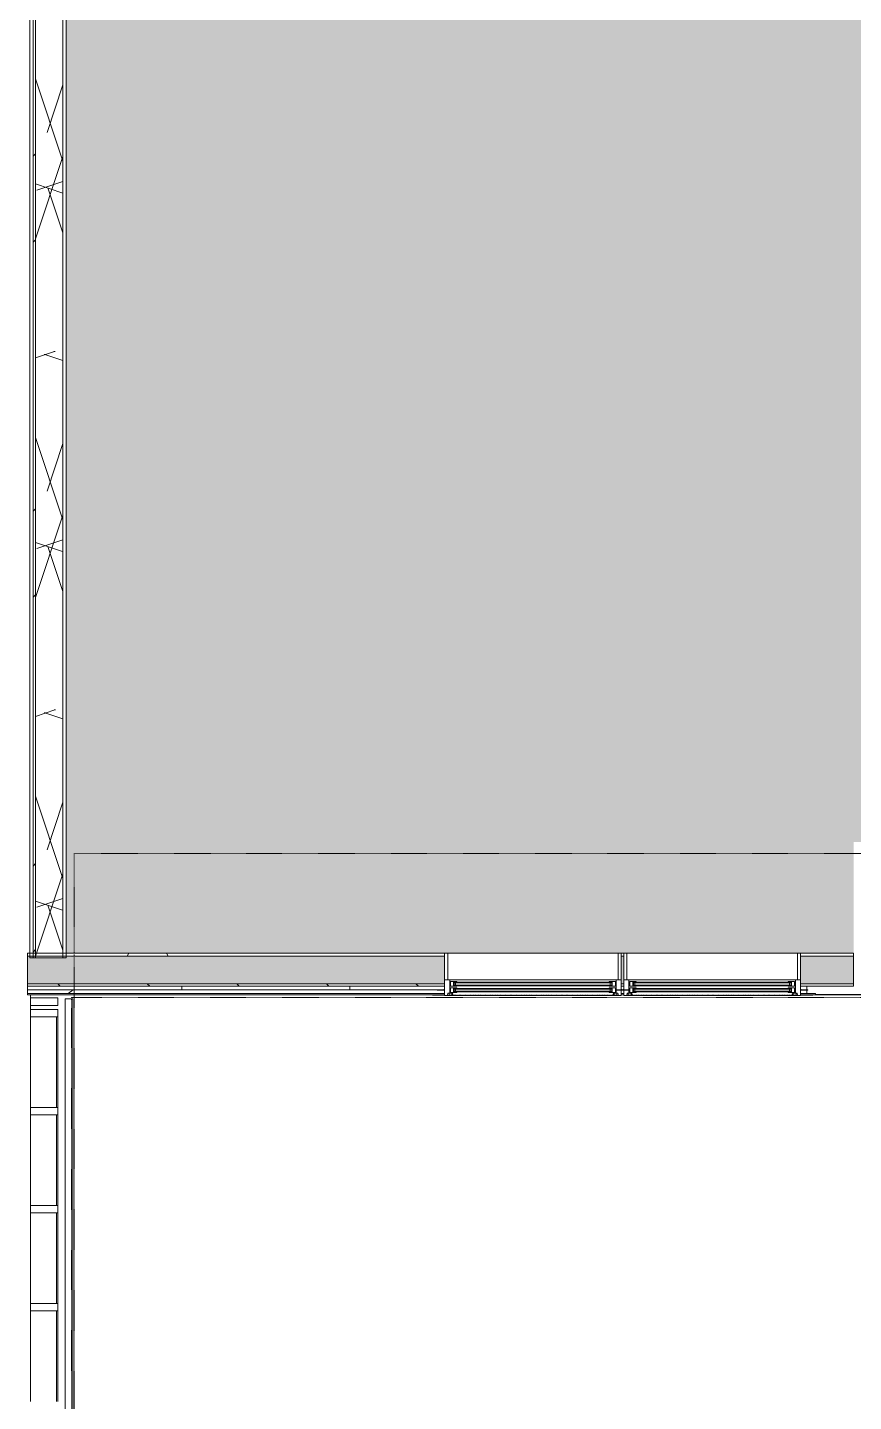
# Model space of a CAD drawing. Header units: inches. Extents: x -1558 to 1975, y 9767 to 12269.
# Drawn here: x 475.3 to 641.2, y 11166.2 to 11442.2 of the extents above; entities that cross this region are included whole.
import ezdxf

# ---------------------------------------------------------------- set-up
doc = ezdxf.new("R2010")
doc.units = ezdxf.units.IN
doc.header["$MEASUREMENT"] = 0
for name, pattern in [('Dash', [0.25, 0.125, -0.125]), ('Dash 1_16_', [0.125, 0.0625, -0.0625]), ('Double Dash 3_8_', [1, 0.375, -0.125, 0.125, -0.125, 0.125, -0.125])]:
    doc.linetypes.add(name, pattern=pattern)
for name, color, linetype, lineweight in [('0-1', 7, 'Continuous', 5), ('0-2', 7, 'Continuous', 9), ('0-3', 10, 'Double Dash 3_8_', 15), ('A-AREA-PATT-1', 254, 'Continuous', 9), ('A-DETL-GENF-HDLN-1', 7, 'Dash', 9), ('A-DETL-GENF-HDLN-2', 1, 'Continuous', 9), ('A-FLOR-1', 7, 'Continuous', 9), ('A-GLAZ', 151, 'Continuous', 9), ('A-GLAZ-1', 7, 'Continuous', 9), ('A-GLAZ-CWMG', 51, 'Continuous', 9), ('A-GLAZ-CWMG-1', 7, 'Continuous', 9), ('A-GLAZ-CWMG-2', 252, 'Continuous', 9), ('A-WALL', 113, 'Continuous', 9), ('A-WALL-1', 7, 'Continuous', 9), ('A-WALL-PATT-1', 8, 'Continuous', 9), ('A-WALL-PATT-2', 253, 'Continuous', 9), ('A-WALL-PATT-5', 111, 'Continuous', 9), ('C-PROP-LINE-2', 10, 'Dash 1_16_', 15), ('I-WALL', 2, 'Continuous', 9)]:
    doc.layers.add(name, color=color, linetype=linetype, lineweight=lineweight)

# ---------------------------------------------------------------- blocks, each defined once
blk = doc.blocks.new('Perforated Panel at Magic-Pak - hvac panel - 3rd floor-2505074-KEY PLAN - 2ND FLOOR')
at = {"layer": 'A-GLAZ-1'}
for p, q in [((-19.01, -4.12), (19.01, -4.12)), ((-19.01, -4.19), (-19.01, -4.12)), ((19.01, -4.19), (-19.01, -4.19)), ((19.01, -4.12), (19.01, -4.19))]:
    blk.add_line(p, q, dxfattribs=at)
blk = doc.blocks.new('Rectangular Mullion - Stud - Vertical-3289778-KEY PLAN - 2ND FLOOR')
at = {"layer": 'A-GLAZ-CWMG-1'}
for p, q in [((-1.5, 2.75), (-1.5, -2.75)), ((0, 2.75), (-1.5, 2.75)), ((0, -2.75), (0, 2.75)), ((-1.5, -2.75), (0, -2.75))]:
    blk.add_line(p, q, dxfattribs=at)
blk = doc.blocks.new('Rectangular Mullion - Stud - Base_Head-1991713-KEY PLAN - 2ND FLOOR')
at = {"layer": 'A-GLAZ-CWMG-2'}
h = blk.add_hatch(dxfattribs=at)
h.set_pattern_fill('FP_6', color=256, style=0, pattern_type=2)
h.set_pattern_definition([(90, (-3406.924, 11235.12), (-8, 5e-16), [])])
h.paths.add_polyline_path([(-3409.67, 11225.28), (-3404.17, 11225.28), (-3404.17, 11243.46), (-3409.67, 11243.46)], flags=0)
at = {"layer": 'A-GLAZ-CWMG-1'}
for p, q in [((-3409.67, 11243.46), (-3409.67, 11225.28)), ((-3404.17, 11225.28), (-3404.17, 11243.46))]:
    blk.add_line(p, q, dxfattribs=at)
blk = doc.blocks.new('Rectangular Mullion - Stud - Base_Head-1769174-KEY PLAN - 2ND FLOOR')
at = {"layer": 'A-GLAZ-CWMG-2'}
h = blk.add_hatch(dxfattribs=at)
h.set_pattern_fill('FP_7', color=256, style=0, pattern_type=2)
h.set_pattern_definition([(90, (-3406.924, 11215.437), (-8, 5e-16), [])])
h.paths.add_polyline_path([(-3404.17, 11205.59), (-3404.17, 11223.78), (-3409.67, 11223.78), (-3409.67, 11205.59)], flags=0)
at = {"layer": 'A-GLAZ-CWMG-1'}
for p, q in [((-3409.67, 11223.78), (-3409.67, 11205.59)), ((-3404.17, 11205.59), (-3404.17, 11223.78))]:
    blk.add_line(p, q, dxfattribs=at)
blk = doc.blocks.new('Rectangular Mullion - Stud - Vertical-3289780-KEY PLAN - 2ND FLOOR')
at = {"layer": 'A-GLAZ-CWMG-1'}
for p, q in [((0, 2.75), (1.5, 2.75)), ((0, -2.75), (0, 2.75)), ((1.5, 2.75), (1.5, -2.75)), ((1.5, -2.75), (0, -2.75))]:
    blk.add_line(p, q, dxfattribs=at)
blk = doc.blocks.new('Rectangular Mullion - Stud - Vertical-V5-KEY PLAN - 2ND FLOOR')
at = {"layer": 'A-GLAZ-CWMG-1'}
for p, q in [((0, 2.75), (1.5, 2.75)), ((0, -2.75), (0, 2.75)), ((1.5, 2.75), (1.5, -2.75)), ((1.5, -2.75), (0, -2.75))]:
    blk.add_line(p, q, dxfattribs=at)
blk = doc.blocks.new('Rectangular Mullion - Stud - Vertical-V6-KEY PLAN - 2ND FLOOR')
at = {"layer": 'A-GLAZ-CWMG-1'}
for p, q in [((0, 2.75), (1.5, 2.75)), ((0, -2.75), (0, 2.75)), ((1.5, 2.75), (1.5, -2.75)), ((1.5, -2.75), (0, -2.75))]:
    blk.add_line(p, q, dxfattribs=at)
blk = doc.blocks.new('Rectangular Mullion - Stud - Vertical-V7-KEY PLAN - 2ND FLOOR')
at = {"layer": 'A-GLAZ-CWMG'}
h = blk.add_hatch(dxfattribs=at)
h.set_pattern_fill('FP_9', color=256, style=0, pattern_type=2)
h.set_pattern_definition([(53.13, (11095.911, -3442.924), (-208.800444, -248.399627), [45, -405]), (63.435, (11122.91, -3496.924), (18.00023, 126.00021), [100.623, -100.623]), (71.565, (11167.91, -3496.924), (35.999546, 197.99966), [56.921, -227.684])])
h.paths.add_polyline_path([(1.5, 2.75), (1.5, -2.75), (0, -2.75), (0, 2.75)], flags=0)
at = {"layer": 'A-GLAZ-CWMG-1'}
for p, q in [((0, 2.75), (1.5, 2.75)), ((0, -2.75), (0, 2.75)), ((1.5, 2.75), (1.5, -2.75)), ((1.5, -2.75), (0, -2.75))]:
    blk.add_line(p, q, dxfattribs=at)
blk = doc.blocks.new('Window-Double_Hung-Marvin-Essential - ESDH3066 - 2nd Floor-3357213-KEY PLAN - 2ND FLOOR')
at = {"layer": 'A-DETL-GENF-HDLN-1'}
blk.add_line((16.1, -4.22), (-16.5, -4.22), dxfattribs=at)
at = {"layer": 'A-DETL-GENF-HDLN-2'}
for p, q in [((-17.13, 4.19), (-17.75, 4.19)), ((-17.13, -1.16), (-17.13, 4.19)), ((17.12, 4.19), (17.75, 4.19)), ((17.12, 4.19), (17.12, -1.16)), ((-16.72, -1.19), (-17.75, -1.19)), ((-17.75, -4.28), (-17.75, -1.19)), ((-16.72, -3.77), (-16.72, -1.19)), ((-16.56, -1.53), (-15.34, -1.53)), ((-16.56, -1.53), (-16.56, -2.47)), ((-15.34, -2.47), (-16.56, -2.47)), ((-16.56, -2.75), (-15.34, -2.75)), ((-16.56, -2.75), (-16.56, -3.69)), ((-15.28, -1.65), (-15.94, -1.65)), ((-15.94, -1.65), (-15.94, -2.37)), ((-15.94, -2.37), (-15.28, -2.37)), ((-15.84, -1.66), (-15.84, -2.35)), ((-15.54, -1.79), (-15.54, -2.23)), ((-15.34, -1.53), (-15.28, -1.59)), ((-15.34, -2.47), (-15.28, -2.41)), ((-15.34, -2.75), (-15.28, -2.81)), ((-15.28, -1.59), (-15.28, -1.65)), ((-15.28, -2.37), (-15.28, -2.41)), ((15.34, -1.53), (15.28, -1.59)), ((15.28, -1.59), (15.28, -1.65)), ((15.28, -1.65), (15.94, -1.65)), ((15.28, -2.37), (15.28, -2.41)), ((15.94, -2.37), (15.28, -2.37)), ((15.34, -2.47), (15.28, -2.41)), ((15.34, -2.75), (15.28, -2.81)), ((16.56, -1.53), (15.34, -1.53)), ((15.34, -2.47), (16.56, -2.47)), ((16.56, -2.75), (15.34, -2.75)), ((15.54, -1.79), (15.54, -2.23)), ((15.84, -1.66), (15.84, -2.35)), ((15.94, -1.65), (15.94, -2.37)), ((16.56, -1.53), (16.56, -2.47)), ((16.56, -2.75), (16.56, -3.69)), ((16.72, -3.77), (16.72, -1.19)), ((16.72, -1.19), (17.75, -1.19)), ((17.75, -4.28), (17.75, -1.19)), ((-19.25, -3.23), (-19.25, -3.19)), ((-19.25, -3.19), (-17.9, -3.19)), ((-17.75, -3.23), (-19.25, -3.23)), ((-17.9, -3.19), (-17.9, -3.08)), ((-17.9, -3.08), (-17.75, -3.08)), ((-17.75, -4.28), (-17.16, -4.28)), ((-17.08, -3.87), (-17.16, -4.28)), ((-17.08, -3.87), (-16.19, -3.87)), ((-16.85, -4.25), (-16.85, -3.87)), ((-16.3, -4.25), (-16.85, -4.25)), ((-16.38, -3.77), (-16.72, -3.77)), ((-15.34, -3.69), (-16.56, -3.69)), ((-16.38, -3.87), (-16.38, -3.77)), ((-16.18, -4.01), (-16.3, -4.01)), ((-16.3, -4.01), (-16.3, -4.25)), ((-16.19, -3.87), (-16.19, -3.97)), ((-16.19, -3.97), (-16.1, -3.97)), ((-16.18, -4.22), (-16.18, -4.01)), ((-16.18, -4.22), (-16.1, -4.22)), ((-16.1, -3.97), (-16.1, -4.22)), ((-15.28, -2.87), (-15.94, -2.87)), ((-15.94, -2.87), (-15.94, -3.59)), ((-15.94, -3.59), (-15.28, -3.59)), ((-15.84, -2.88), (-15.84, -3.57)), ((-15.54, -3.01), (-15.54, -3.45)), ((-15.34, -3.69), (-15.28, -3.63)), ((-15.28, -2.81), (-15.28, -2.87)), ((-15.28, -3.59), (-15.28, -3.63)), ((15.28, -2.81), (15.28, -2.87)), ((15.28, -2.87), (15.94, -2.87)), ((15.28, -3.59), (15.28, -3.63)), ((15.94, -3.59), (15.28, -3.59)), ((15.34, -3.69), (15.28, -3.63)), ((15.34, -3.69), (16.56, -3.69)), ((15.54, -3.01), (15.54, -3.45)), ((15.84, -2.88), (15.84, -3.57)), ((15.94, -2.87), (15.94, -3.59)), ((16.19, -3.97), (16.1, -3.97)), ((16.1, -3.97), (16.1, -4.22)), ((16.18, -4.22), (16.1, -4.22)), ((16.18, -4.22), (16.18, -4.01)), ((16.18, -4.01), (16.3, -4.01)), ((17.08, -3.87), (16.19, -3.87)), ((16.19, -3.87), (16.19, -3.97)), ((16.3, -4.01), (16.3, -4.25)), ((16.3, -4.25), (16.85, -4.25)), ((16.38, -3.87), (16.38, -3.77)), ((16.38, -3.77), (16.72, -3.77)), ((16.85, -4.25), (16.85, -3.87)), ((17.08, -3.87), (17.16, -4.28)), ((17.75, -4.28), (17.16, -4.28)), ((17.9, -3.08), (17.75, -3.08)), ((17.75, -3.23), (19.25, -3.23)), ((17.9, -3.19), (17.9, -3.08)), ((19.25, -3.19), (17.9, -3.19)), ((19.25, -3.23), (19.25, -3.19))]:
    blk.add_line(p, q, dxfattribs=at)
at = {"layer": 'A-GLAZ'}
for p, q in [((15.84, -1.66), (-15.84, -1.66)), ((15.84, -1.79), (-15.84, -1.79)), ((15.84, -2.23), (-15.84, -2.23)), ((15.84, -2.35), (-15.84, -2.35)), ((15.84, -2.88), (-15.84, -2.88)), ((15.84, -3.01), (-15.84, -3.01)), ((15.84, -3.45), (-15.84, -3.45)), ((15.84, -3.57), (-15.84, -3.57))]:
    blk.add_line(p, q, dxfattribs=at)
at = {"layer": 'A-GLAZ-1'}
for p, q in [((-17.75, 4.19), (17.75, 4.19)), ((-17.75, -1.16), (-17.75, 4.19)), ((17.75, 4.19), (17.75, -1.16)), ((-17.75, -1.19), (17.75, -1.19)), ((-17.75, -4.28), (-17.75, -1.19)), ((17.75, -1.19), (17.75, -4.28)), ((17.75, -4.28), (-17.75, -4.28)), ((17.75, -4.19), (20.21, -4.19)), ((20.21, -4.25), (17.75, -4.25)), ((20.21, -4.19), (20.21, -4.25))]:
    blk.add_line(p, q, dxfattribs=at)
blk = doc.blocks.new('Window-Double_Hung-Marvin-Essential - ESDH3066 - 2nd Floor-3357214-KEY PLAN - 2ND FLOOR')
at = {"layer": 'A-DETL-GENF-HDLN-1'}
blk.add_line((16.1, 4.22), (-16.5, 4.22), dxfattribs=at)
at = {"layer": 'A-DETL-GENF-HDLN-2'}
for p, q in [((-19.25, 3.23), (-19.25, 3.19)), ((-17.75, 3.23), (-19.25, 3.23)), ((-19.25, 3.19), (-17.9, 3.19)), ((-17.9, 3.19), (-17.9, 3.08)), ((-17.9, 3.08), (-17.75, 3.08)), ((-17.75, 4.28), (-17.16, 4.28)), ((-17.75, 4.28), (-17.75, 1.19)), ((-17.08, 3.87), (-17.16, 4.28)), ((-17.08, 3.87), (-16.19, 3.87)), ((-16.85, 4.25), (-16.85, 3.87)), ((-16.3, 4.25), (-16.85, 4.25)), ((-16.38, 3.77), (-16.72, 3.77)), ((-16.72, 3.77), (-16.72, 1.19)), ((-15.34, 3.69), (-16.56, 3.69)), ((-16.56, 2.75), (-16.56, 3.69)), ((-16.38, 3.87), (-16.38, 3.77)), ((-16.3, 4.01), (-16.3, 4.25)), ((-16.18, 4.01), (-16.3, 4.01)), ((-16.19, 3.97), (-16.1, 3.97)), ((-16.19, 3.87), (-16.19, 3.97)), ((-16.18, 4.22), (-16.1, 4.22)), ((-16.18, 4.22), (-16.18, 4.01)), ((-16.1, 3.97), (-16.1, 4.22)), ((-15.94, 2.87), (-15.94, 3.59)), ((-15.94, 3.59), (-15.28, 3.59)), ((-15.28, 2.87), (-15.94, 2.87)), ((-15.84, 2.88), (-15.84, 3.57)), ((-15.54, 3.01), (-15.54, 3.45)), ((-15.34, 3.69), (-15.28, 3.63)), ((-15.34, 2.75), (-15.28, 2.81)), ((-15.28, 3.59), (-15.28, 3.63)), ((-15.28, 2.81), (-15.28, 2.87)), ((15.34, 3.69), (15.28, 3.63)), ((15.28, 3.59), (15.28, 3.63)), ((15.94, 3.59), (15.28, 3.59)), ((15.28, 2.81), (15.28, 2.87)), ((15.28, 2.87), (15.94, 2.87)), ((15.34, 2.75), (15.28, 2.81)), ((15.34, 3.69), (16.56, 3.69)), ((15.54, 3.01), (15.54, 3.45)), ((15.84, 2.88), (15.84, 3.57)), ((15.94, 2.87), (15.94, 3.59)), ((16.18, 4.22), (16.1, 4.22)), ((16.1, 3.97), (16.1, 4.22)), ((16.19, 3.97), (16.1, 3.97)), ((16.18, 4.22), (16.18, 4.01)), ((16.18, 4.01), (16.3, 4.01)), ((16.19, 3.87), (16.19, 3.97)), ((17.08, 3.87), (16.19, 3.87)), ((16.3, 4.01), (16.3, 4.25)), ((16.3, 4.25), (16.85, 4.25)), ((16.38, 3.87), (16.38, 3.77)), ((16.38, 3.77), (16.72, 3.77)), ((16.56, 2.75), (16.56, 3.69)), ((16.72, 3.77), (16.72, 1.19)), ((16.85, 4.25), (16.85, 3.87)), ((17.08, 3.87), (17.16, 4.28)), ((17.75, 4.28), (17.16, 4.28)), ((17.75, 4.28), (17.75, 1.19)), ((17.75, 3.23), (19.25, 3.23)), ((17.9, 3.08), (17.75, 3.08)), ((17.9, 3.19), (17.9, 3.08)), ((19.25, 3.19), (17.9, 3.19)), ((19.25, 3.23), (19.25, 3.19)), ((-16.72, 1.19), (-17.75, 1.19)), ((-17.13, 1.16), (-17.13, -4.19)), ((-16.56, 2.75), (-15.34, 2.75)), ((-15.34, 2.47), (-16.56, 2.47)), ((-16.56, 1.53), (-16.56, 2.47)), ((-16.56, 1.53), (-15.34, 1.53)), ((-15.94, 1.65), (-15.94, 2.37)), ((-15.94, 2.37), (-15.28, 2.37)), ((-15.28, 1.65), (-15.94, 1.65)), ((-15.84, 1.66), (-15.84, 2.35)), ((-15.54, 1.79), (-15.54, 2.23)), ((-15.34, 2.47), (-15.28, 2.41)), ((-15.34, 1.53), (-15.28, 1.59)), ((-15.28, 2.37), (-15.28, 2.41)), ((-15.28, 1.59), (-15.28, 1.65)), ((15.34, 2.47), (15.28, 2.41)), ((15.28, 2.37), (15.28, 2.41)), ((15.94, 2.37), (15.28, 2.37)), ((15.28, 1.59), (15.28, 1.65)), ((15.28, 1.65), (15.94, 1.65)), ((15.34, 1.53), (15.28, 1.59)), ((16.56, 2.75), (15.34, 2.75)), ((15.34, 2.47), (16.56, 2.47)), ((16.56, 1.53), (15.34, 1.53)), ((15.54, 1.79), (15.54, 2.23)), ((15.84, 1.66), (15.84, 2.35)), ((15.94, 1.65), (15.94, 2.37)), ((16.56, 1.53), (16.56, 2.47)), ((16.72, 1.19), (17.75, 1.19)), ((17.12, -4.19), (17.12, 1.16)), ((-17.13, -4.19), (-17.75, -4.19)), ((17.12, -4.19), (17.75, -4.19))]:
    blk.add_line(p, q, dxfattribs=at)
at = {"layer": 'A-GLAZ'}
for p, q in [((15.84, 3.57), (-15.84, 3.57)), ((15.84, 3.45), (-15.84, 3.45)), ((15.84, 3.01), (-15.84, 3.01)), ((15.84, 2.88), (-15.84, 2.88)), ((15.84, 2.35), (-15.84, 2.35)), ((15.84, 2.23), (-15.84, 2.23)), ((15.84, 1.79), (-15.84, 1.79)), ((15.84, 1.66), (-15.84, 1.66))]:
    blk.add_line(p, q, dxfattribs=at)
at = {"layer": 'A-GLAZ-1'}
for p, q in [((17.75, 4.28), (-17.75, 4.28)), ((-17.75, 4.28), (-17.75, 1.19)), ((17.75, 1.19), (17.75, 4.28)), ((20.21, 4.25), (17.75, 4.25)), ((17.75, 4.19), (20.21, 4.19)), ((20.21, 4.19), (20.21, 4.25)), ((-17.75, 1.19), (17.75, 1.19)), ((-17.75, 1.16), (-17.75, -4.19)), ((17.75, -4.19), (17.75, 1.16)), ((-17.75, -4.19), (17.75, -4.19))]:
    blk.add_line(p, q, dxfattribs=at)
blk = doc.blocks.new('Family - ___-2835860-KEY PLAN - 2ND FLOOR')
at = {"layer": 'C-PROP-LINE-2'}
for p, q in [((-2067.92, 11247.39), (-3401.42, 11247.39)), ((-3401.42, 11247.39), (-3401.42, 10851.39))]:
    blk.add_line(p, q, dxfattribs=at)
blk = doc.blocks.new('Family - ___-2835903-KEY PLAN - 2ND FLOOR')
at = {"layer": 'C-PROP-LINE-2'}
for p, q in [((-2096.82, 11276.29), (-3400.92, 11276.29)), ((-3400.92, 11276.29), (-3400.92, 10822.49))]:
    blk.add_line(p, q, dxfattribs=at)
blk = doc.blocks.new('Family - ___-2835932-KEY PLAN - 2ND FLOOR')
at = {"layer": 'C-PROP-LINE-2'}
for p, q in [((-2067.92, 11247.39), (-3401.42, 11247.39)), ((-3401.42, 11247.39), (-3401.42, 10851.39))]:
    blk.add_line(p, q, dxfattribs=at)
blk = doc.blocks.new('CTR - 1st Phase - Shell_rvt-1-KEY PLAN - 2ND FLOOR')
at = {"layer": 'A-WALL-PATT-1'}
h = blk.add_hatch(dxfattribs=at)
h.set_pattern_fill('FP_1', color=256, style=0, pattern_type=2)
h.set_pattern_definition([(0, (0, 0), (115.2, 28.8), [4.752, -81.648, 4.752, -81.648, -460.8]), (0, (0, 0), (115.2, 28.8), [-172.8, 4.752, -168.048, 4.752, -81.648, -201.6]), (0, (0, 0), (115.2, 28.8), [-432, 4.752, -52.848, 4.752, -139.248]), (120, (43.2, 14.4), (-82.54153, 85.36613), [4.752, -81.648, 4.752, -81.648, -460.8]), (120, (43.2, 14.4), (-82.54153, 85.36613), [-172.8, 4.752, -168.048, 4.752, -81.648, -201.6]), (120, (43.2, 14.4), (-82.54153, 85.36613), [-432, 4.752, -52.848, 4.752, -139.248]), (240, (57.6, 72), (-32.65847, -114.16613), [4.752, -81.648, 4.752, -81.648, -460.8]), (240, (57.6, 72), (-32.65847, -114.16613), [-172.8, 4.752, -168.048, 4.752, -81.648, -201.6]), (240, (57.6, 72), (-32.65847, -114.16613), [-432, 4.752, -52.848, 4.752, -139.248])])
h.paths.add_polyline_path([(-2445.67, 11255.64), (-2445.67, 11256.26), (-2446.18, 11256.26), (-2446.18, 11255.64)], flags=0)
h.paths.add_polyline_path([(-2706.6, 11255.64), (-2706.6, 11256.26), (-2710.47, 11256.12), (-2710.47, 11255.64)], flags=0)
h.paths.add_polyline_path([(-2678.72, 11255.64), (-2637.74, 11255.64), (-2637.84, 11256.26), (-2678.72, 11256.26)], flags=0)
h.paths.add_polyline_path([(-2076.17, 11255.64), (-2076.17, 11256.26), (-2103.04, 11256.26), (-2103.04, 11255.64)], flags=0)
h.paths.add_polyline_path([(-2721.31, 11255.64), (-2718.97, 11255.79), (-2718.97, 11256.26), (-2722.85, 11256.26), (-2722.85, 11255.64)], flags=0)
h.paths.add_polyline_path([(-2180.94, 11255.64), (-2138.54, 11255.64), (-2138.54, 11256.26), (-2218.17, 11256.26), (-2218.17, 11255.64)], flags=0)
h.paths.add_polyline_path([(-2289.68, 11255.64), (-2289.68, 11256.26), (-2333.44, 11256.26), (-2333.44, 11255.64), (-2316.03, 11255.64)], flags=0)
h.paths.add_polyline_path([(-2253.67, 11255.64), (-2253.67, 11256.26), (-2254.18, 11256.26), (-2254.18, 11255.64)], flags=0)
h.paths.add_polyline_path([(-2368.94, 11255.64), (-2368.94, 11256.26), (-2410.17, 11256.26), (-2410.17, 11255.64)], flags=0)
h.paths.add_polyline_path([(-3019.82, 11255.64), (-3019.82, 11256.26), (-3065.44, 11256.26), (-3065.44, 11255.64), (-3061.37, 11255.64)], flags=0)
h.paths.add_polyline_path([(-2991.95, 11255.64), (-2983.34, 11255.64), (-2983.34, 11256.26), (-2991.95, 11256.26)], flags=0)
h.paths.add_polyline_path([(-2829.67, 11255.64), (-2829.67, 11256.26), (-2830.18, 11256.26), (-2830.18, 11255.64)], flags=0)
h.paths.add_polyline_path([(-2750.72, 11255.64), (-2750.72, 11256.26), (-2794.17, 11256.26), (-2794.17, 11255.64)], flags=0)
h.paths.add_polyline_path([(-2481.68, 11255.64), (-2481.68, 11256.26), (-2508.69, 11256.26), (-2508.69, 11255.64)], flags=0)
h.paths.add_polyline_path([(-2565.15, 11255.64), (-2517.56, 11255.64), (-2517.56, 11256.26), (-2566.24, 11256.26), (-2566.24, 11255.64)], flags=0)
h.paths.add_polyline_path([(-3396.78, 11255.64), (-3326.48, 11255.64), (-3326.48, 11256.26), (-3402.55, 11256.26), (-3402.55, 11255.64)], flags=0)
h.paths.add_polyline_path([(-3244.32, 11255.64), (-3244.32, 11256.26), (-3254.97, 11256.26), (-3254.97, 11255.64)], flags=0)
h.paths.add_polyline_path([(-3290.47, 11255.64), (-3290.47, 11256.26), (-3290.98, 11256.26), (-3290.98, 11255.64)], flags=0)
h.paths.add_polyline_path([(-3208.76, 11255.64), (-3208.76, 11256.26), (-3216.45, 11256.26), (-3216.45, 11255.64)], flags=0)
h.paths.add_polyline_path([(-3410.3, 11255.64), (-3409.8, 11255.64), (-3409.93, 11256.26), (-3410.3, 11256.26)], flags=0)
h.paths.add_polyline_path([(-2947.84, 11255.64), (-2920.76, 11255.64), (-2920.76, 11256.26), (-2947.84, 11256.26)], flags=0)
h.paths.add_polyline_path([(-3199.89, 11255.64), (-3136.94, 11255.64), (-3136.94, 11256.26), (-3199.89, 11256.26), (-3199.89, 11255.77)], flags=0)
h.paths.add_polyline_path([(-2865.68, 11255.64), (-2865.68, 11256.26), (-2911.89, 11256.26), (-2911.89, 11255.64)], flags=0)
h = blk.add_hatch(dxfattribs=at)
h.set_pattern_fill('FP_2', color=256, style=0, pattern_type=2)
h.set_pattern_definition([(216.87, (36, 90), (269.999678, 180.000482), [45, -405]), (206.565, (90, 63), (-90.00047, -89.99987), [100.623, -100.623]), (198.435, (90, 18), (-179.999294, -90.00048), [56.921, -227.684])])
h.paths.add_polyline_path([(-2445.67, 11248.14), (-2445.67, 11248.89), (-2446.18, 11248.89), (-2446.18, 11248.14)], flags=0)
h.paths.add_polyline_path([(-2566.24, 11248.14), (-2481.68, 11248.14), (-2481.68, 11248.89), (-2566.24, 11248.89)], flags=0)
h.paths.add_polyline_path([(-2138.54, 11248.14), (-2138.54, 11248.89), (-2218.17, 11248.89), (-2218.17, 11248.14), (-2180.94, 11248.14)], flags=0)
h.paths.add_polyline_path([(-2103.04, 11248.14), (-2068.67, 11248.14), (-2068.67, 11248.89), (-2103.04, 11248.89)], flags=0)
h.paths.add_polyline_path([(-2410.17, 11248.14), (-2368.94, 11248.14), (-2368.94, 11248.89), (-2410.17, 11248.89)], flags=0)
h.paths.add_polyline_path([(-2289.68, 11248.14), (-2289.68, 11248.89), (-2333.44, 11248.89), (-2333.44, 11248.14), (-2316.03, 11248.14)], flags=0)
h.paths.add_polyline_path([(-2253.67, 11248.14), (-2253.67, 11248.89), (-2254.18, 11248.89), (-2254.18, 11248.14)], flags=0)
h.paths.add_polyline_path([(-3060.8, 11248.14), (-3023.49, 11248.14), (-3023.49, 11248.89), (-3065.44, 11248.89), (-3065.44, 11248.14), (-3064.51, 11248.14)], flags=0)
h.paths.add_polyline_path([(-3254.97, 11248.14), (-3253.7, 11248.14), (-3253.7, 11248.89), (-3254.97, 11248.89)], flags=0)
h.paths.add_polyline_path([(-2947.84, 11248.14), (-2865.68, 11248.14), (-2865.68, 11248.89), (-2947.84, 11248.89)], flags=0)
h.paths.add_polyline_path([(-2653.77, 11248.14), (-2637.74, 11248.14), (-2637.74, 11248.89), (-2674.76, 11248.89), (-2674.7, 11248.14), (-2670.65, 11248.14)], flags=0)
h.paths.add_polyline_path([(-2754.69, 11248.14), (-2754.69, 11248.89), (-2794.17, 11248.89), (-2794.17, 11248.14), (-2755.09, 11248.14)], flags=0)
h.paths.add_polyline_path([(-2830.18, 11248.14), (-2829.67, 11248.14), (-2829.67, 11248.89), (-2830.18, 11248.89)], flags=0)
h.paths.add_polyline_path([(-3410.3, 11248.14), (-3326.48, 11248.14), (-3326.48, 11248.89), (-3410.3, 11248.89)], flags=0)
h.paths.add_polyline_path([(-3290.47, 11248.14), (-3290.47, 11248.89), (-3290.98, 11248.89), (-3290.98, 11248.14)], flags=0)
h.paths.add_polyline_path([(-3194.14, 11248.14), (-3136.94, 11248.14), (-3136.94, 11248.89), (-3212.17, 11248.89), (-3212.17, 11248.14)], flags=0)
at = {"layer": 'A-WALL-PATT-2'}
h = blk.add_hatch(dxfattribs=at)
h.set_pattern_fill('FP_5', color=256, style=0, pattern_type=2)
h.set_pattern_definition([(161.57, (1.8, 1.8), (-14.4010124, -0.0012439), [0, -102.456, 11.376, 0]), (18.43, (-1.8, 1.8), (-14.4010124, 0.0012439), [0, -102.456, 11.376, 0]), (108.43, (1.8, 1.8), (7.1973965, -36.003153), [34.146, -79.686]), (71.57, (-1.8, 1.8), (7.1973965, 36.003153), [34.146, -79.686])])
h.paths.add_polyline_path([(-3065.44, 11250.14), (-3019.82, 11250.14), (-3019.82, 11255.64), (-3065.44, 11255.64), (-3065.44, 11252.26)], flags=0)
h.paths.add_polyline_path([(-2947.84, 11250.14), (-2865.68, 11250.14), (-2865.68, 11255.64), (-2947.84, 11255.64), (-2947.84, 11250.89)], flags=0)
h.paths.add_polyline_path([(-2481.68, 11250.14), (-2481.68, 11255.64), (-2566.24, 11255.64), (-2566.24, 11250.14), (-2518.67, 11250.14)], flags=0)
h.paths.add_polyline_path([(-2794.17, 11250.14), (-2750.72, 11250.14), (-2750.72, 11255.64), (-2794.17, 11255.64), (-2794.17, 11250.89)], flags=0)
h.paths.add_polyline_path([(-2653.77, 11250.14), (-2637.74, 11250.14), (-2637.83, 11255.64), (-2678.72, 11255.64), (-2678.72, 11250.14), (-2670.65, 11250.14)], flags=0)
h.paths.add_polyline_path([(-2180.94, 11250.14), (-2138.54, 11250.14), (-2138.54, 11255.64), (-2218.17, 11255.64), (-2218.17, 11250.14)], flags=0)
h.paths.add_polyline_path([(-3254.97, 11250.14), (-3244.32, 11250.14), (-3244.32, 11255.64), (-3254.97, 11255.64), (-3254.97, 11250.89)], flags=0)
h.paths.add_polyline_path([(-2070.67, 11250.14), (-2070.67, 11255.64), (-2103.04, 11255.64), (-2103.04, 11250.14)], flags=0)
h.paths.add_polyline_path([(-2446.18, 11250.14), (-2445.67, 11250.14), (-2445.67, 11255.64), (-2446.18, 11255.64), (-2446.18, 11250.89)], flags=0)
h.paths.add_polyline_path([(-3290.98, 11250.14), (-3290.47, 11250.14), (-3290.47, 11255.64), (-3290.98, 11255.64), (-3290.98, 11250.89)], flags=0)
h.paths.add_polyline_path([(-2706.6, 11250.14), (-2706.6, 11255.64), (-2722.85, 11255.64), (-2722.85, 11250.14), (-2721.31, 11250.14)], flags=0)
h.paths.add_polyline_path([(-3396.78, 11250.14), (-3326.48, 11250.14), (-3326.48, 11255.64), (-3403.17, 11255.53), (-3403.17, 11255.36), (-3408.67, 11255.36), (-3408.67, 11255.64), (-3410.3, 11255.64), (-3410.3, 11250.14), (-3409.67, 11250.14)], flags=0)
h.paths.add_polyline_path([(-3136.94, 11250.14), (-3136.94, 11255.64), (-3216.45, 11255.64), (-3216.45, 11250.14), (-3160.37, 11250.14)], flags=0)
h.paths.add_polyline_path([(-2410.17, 11250.14), (-2368.94, 11250.14), (-2368.94, 11255.64), (-2410.17, 11255.64), (-2410.17, 11250.89)], flags=0)
h.paths.add_polyline_path([(-2289.68, 11250.14), (-2289.68, 11255.64), (-2333.44, 11255.64), (-2333.44, 11250.14), (-2316.03, 11250.14)], flags=0)
h.paths.add_polyline_path([(-2253.67, 11250.14), (-2253.67, 11255.64), (-2254.18, 11255.64), (-2254.18, 11250.14)], flags=0)
h.paths.add_polyline_path([(-2991.5, 11250.14), (-2983.34, 11250.14), (-2983.34, 11255.64), (-2991.95, 11255.64), (-2991.95, 11250.14)], flags=0)
h.paths.add_polyline_path([(-2830.18, 11250.14), (-2829.67, 11250.14), (-2829.67, 11255.64), (-2830.18, 11255.64), (-2830.18, 11250.89)], flags=0)
h = blk.add_hatch(dxfattribs=at)
h.set_pattern_fill('FP_4', color=256, style=0, pattern_type=2)
h.set_pattern_definition([(0, (0, 0), (0, 17.993), []), (315, (0, 0), (17.993039, 0), [25.446, -25.446]), (45, (0, 0), (17.993039, 0), [25.446, -25.446])])
h.paths.add_polyline_path([(-2070.17, 11249.64), (-2070.17, 11250.14), (-2103.04, 11250.14), (-2103.04, 11249.64), (-2070.67, 11249.64)], flags=0)
h.paths.add_polyline_path([(-2254.18, 11249.64), (-2253.67, 11249.64), (-2253.67, 11250.14), (-2254.18, 11250.14)], flags=0)
h.paths.add_polyline_path([(-2180.94, 11249.64), (-2138.54, 11249.64), (-2138.54, 11250.14), (-2218.17, 11250.14), (-2218.17, 11249.64)], flags=0)
h.paths.add_polyline_path([(-2794.17, 11249.64), (-2750.72, 11249.71), (-2750.72, 11250.14), (-2794.17, 11250.14)], flags=0)
h.paths.add_polyline_path([(-2722.85, 11249.64), (-2706.6, 11249.64), (-2706.6, 11250.14), (-2722.85, 11250.14)], flags=0)
h.paths.add_polyline_path([(-2830.18, 11249.64), (-2829.67, 11249.64), (-2829.67, 11250.14), (-2830.18, 11250.14)], flags=0)
h.paths.add_polyline_path([(-2316.03, 11249.64), (-2289.68, 11249.64), (-2289.68, 11250.14), (-2333.44, 11250.14), (-2333.44, 11249.64)], flags=0)
h.paths.add_polyline_path([(-2678.72, 11249.64), (-2637.74, 11249.64), (-2637.74, 11250.14), (-2678.72, 11250.14)], flags=0)
h.paths.add_polyline_path([(-2947.84, 11249.64), (-2865.68, 11249.64), (-2865.68, 11250.14), (-2947.84, 11250.14)], flags=0)
h.paths.add_polyline_path([(-2410.17, 11249.64), (-2368.94, 11249.64), (-2368.94, 11250.14), (-2410.17, 11250.14)], flags=0)
h.paths.add_polyline_path([(-2446.18, 11249.64), (-2445.67, 11249.64), (-2445.67, 11250.14), (-2446.18, 11250.14)], flags=0)
h.paths.add_polyline_path([(-2991.5, 11249.64), (-2983.34, 11249.64), (-2983.34, 11250.14), (-2991.95, 11250.14), (-2991.95, 11249.64)], flags=0)
h.paths.add_polyline_path([(-3065.44, 11249.64), (-3019.82, 11249.64), (-3019.82, 11250.14), (-3065.44, 11250.14)], flags=0)
h.paths.add_polyline_path([(-2481.68, 11249.64), (-2481.68, 11250.14), (-2566.24, 11250.14), (-2566.13, 11249.64), (-2518.67, 11249.64)], flags=0)
h.paths.add_polyline_path([(-3136.94, 11249.64), (-3136.94, 11250.14), (-3216.45, 11250.14), (-3216.45, 11249.64), (-3160.37, 11249.64)], flags=0)
h.paths.add_polyline_path([(-3253.7, 11249.64), (-3244.32, 11249.64), (-3244.32, 11250.14), (-3254.97, 11250.14), (-3254.97, 11249.64)], flags=0)
h.paths.add_polyline_path([(-3396.78, 11249.64), (-3326.48, 11249.64), (-3326.48, 11250.14), (-3410.3, 11250.14), (-3410.3, 11249.64), (-3409.67, 11249.64)], flags=0)
h.paths.add_polyline_path([(-3290.47, 11249.64), (-3290.47, 11250.14), (-3290.98, 11250.14), (-3290.98, 11249.64)], flags=0)
h = blk.add_hatch(dxfattribs=at)
h.set_pattern_fill('FP_3', color=256, style=0, pattern_type=2)
h.set_pattern_definition([(0, (0, 0), (0, 33.75), []), (90, (0, 0), (-33.75, 2e-15), [])])
h.paths.add_polyline_path([(-2410.17, 11248.89), (-2368.94, 11248.89), (-2368.94, 11249.64), (-2410.17, 11249.64)], flags=0)
h.paths.add_polyline_path([(-2069.42, 11248.89), (-2069.42, 11249.64), (-2103.04, 11249.64), (-2103.04, 11248.89), (-2070.67, 11248.89)], flags=0)
h.paths.add_polyline_path([(-2552.44, 11248.89), (-2481.68, 11248.89), (-2481.68, 11249.64), (-2566.24, 11249.64), (-2566.24, 11248.89), (-2560.89, 11248.89)], flags=0)
h.paths.add_polyline_path([(-3212.17, 11248.89), (-3136.94, 11248.89), (-3136.94, 11249.64), (-3212.17, 11249.64)], flags=0)
h.paths.add_polyline_path([(-2755.09, 11248.89), (-2754.69, 11248.89), (-2754.69, 11249.64), (-2794.17, 11249.64), (-2794.17, 11248.89), (-2788.86, 11248.89)], flags=0)
h.paths.add_polyline_path([(-2180.94, 11248.89), (-2138.54, 11248.89), (-2138.54, 11249.64), (-2218.17, 11249.64), (-2218.17, 11248.89)], flags=0)
h.paths.add_polyline_path([(-2289.68, 11248.89), (-2289.68, 11249.64), (-2333.44, 11249.64), (-2333.44, 11248.89), (-2316.03, 11248.89)], flags=0)
h.paths.add_polyline_path([(-2829.67, 11248.89), (-2829.67, 11249.64), (-2830.18, 11249.64), (-2830.18, 11248.89)], flags=0)
h.paths.add_polyline_path([(-3059.05, 11248.89), (-3023.49, 11248.89), (-3023.49, 11249.64), (-3065.44, 11249.64), (-3065.44, 11248.89), (-3060.51, 11248.89)], flags=0)
h.paths.add_polyline_path([(-2254.18, 11248.89), (-2253.67, 11248.89), (-2253.67, 11249.64), (-2254.18, 11249.64)], flags=0)
h.paths.add_polyline_path([(-2947.84, 11248.89), (-2865.68, 11248.89), (-2865.68, 11249.64), (-2947.84, 11249.64)], flags=0)
h.paths.add_polyline_path([(-2446.18, 11248.89), (-2445.67, 11248.89), (-2445.67, 11249.64), (-2446.18, 11249.64)], flags=0)
h.paths.add_polyline_path([(-3410.06, 11248.89), (-3326.48, 11248.89), (-3326.48, 11249.64), (-3410.3, 11249.5), (-3410.3, 11248.89)], flags=0)
h.paths.add_polyline_path([(-3290.98, 11248.89), (-3290.47, 11248.89), (-3290.47, 11249.64), (-3290.98, 11249.64)], flags=0)
h.paths.add_polyline_path([(-3253.7, 11248.89), (-3253.7, 11249.64), (-3254.97, 11249.57), (-3254.97, 11248.89)], flags=0)
h.paths.add_polyline_path([(-2637.74, 11248.89), (-2637.74, 11249.64), (-2674.76, 11249.64), (-2674.76, 11248.89), (-2643.97, 11248.89)], flags=0)
at = {"layer": 'A-FLOR-1'}
for p, q in [((-3409.67, 11247.29), (-3409.67, 11247.89)), ((-3409.67, 11244.96), (-3409.67, 11245.79))]:
    blk.add_line(p, q, dxfattribs=at)
at = {"layer": 'A-WALL-1'}
for p, q in [((-3326.48, 11256.26), (-3410.3, 11256.26)), ((-3410.3, 11256.26), (-3410.3, 11247.89)), ((-3290.47, 11256.26), (-3290.98, 11256.26)), ((-3244.32, 11256.26), (-3254.97, 11256.26)), ((-3244.32, 11249.64), (-3244.32, 11256.26)), ((-3410.3, 11255.64), (-3326.48, 11255.64)), ((-3290.98, 11255.64), (-3290.47, 11255.64)), ((-3254.97, 11255.64), (-3244.32, 11255.64)), ((-3410.3, 11250.14), (-3326.48, 11250.14)), ((-3410.3, 11249.64), (-3326.48, 11249.64)), ((-3410.3, 11248.89), (-3326.48, 11248.89)), ((-3410.3, 11248.14), (-3326.48, 11248.14)), ((-3410.3, 11247.89), (-3328.94, 11247.89)), ((-3290.98, 11250.14), (-3290.47, 11250.14)), ((-3290.98, 11249.64), (-3290.47, 11249.64)), ((-3290.98, 11248.89), (-3290.47, 11248.89)), ((-3290.98, 11248.14), (-3290.47, 11248.14)), ((-3290.98, 11247.89), (-3290.47, 11247.89)), ((-3254.97, 11250.14), (-3244.32, 11250.14)), ((-3254.97, 11249.64), (-3253.7, 11249.64)), ((-3254.97, 11248.89), (-3253.7, 11248.89)), ((-3254.97, 11248.14), (-3253.7, 11248.14)), ((-3253.7, 11248.14), (-3253.7, 11249.64)), ((-3253.7, 11249.64), (-3244.32, 11249.64)), ((-3251.95, 11248.14), (-3253.7, 11248.14)), ((-3252.51, 11247.89), (-3251.95, 11247.89)), ((-3251.95, 11247.95), (-3251.95, 11248.14)), ((-3401.17, 11247.13), (-3402.75, 11247.13)), ((-3402.75, 11247.13), (-3402.75, 11107.24)), ((-3401.17, 11107.24), (-3401.17, 11247.13))]:
    blk.add_line(p, q, dxfattribs=at)
at = {"layer": '0-2'}
for name, p, rotation in [('Window-Double_Hung-Marvin-Essential - ESDH3066 - 2nd Floor-3357214-KEY PLAN - 2ND FLOOR', (-3308.73, 11252.08), 180), ('Rectangular Mullion - Stud - Vertical-3289778-KEY PLAN - 2ND FLOOR', (-3406.92, 11247.29), 90.00000000000892)]:
    blk.add_blockref(name, p, dxfattribs=dict(at, rotation=rotation))
for name, p in [('Window-Double_Hung-Marvin-Essential - ESDH3066 - 2nd Floor-3357213-KEY PLAN - 2ND FLOOR', (-3272.72, 11252.08)), ('Perforated Panel at Magic-Pak - hvac panel - 3rd floor-2505074-KEY PLAN - 2ND FLOOR', (-3232.94, 11252.08)), ('Rectangular Mullion - Stud - Base_Head-1991713-KEY PLAN - 2ND FLOOR', (0, 0)), ('Rectangular Mullion - Stud - Base_Head-1769174-KEY PLAN - 2ND FLOOR', (0, 0)), ('Rectangular Mullion - Stud - Base_Head-1769174-KEY PLAN - 2ND FLOOR', (0, -19.68)), ('Rectangular Mullion - Stud - Base_Head-1769174-KEY PLAN - 2ND FLOOR', (0, -39.37))]:
    blk.add_blockref(name, p, dxfattribs=at)
at = {"layer": '0-2', "extrusion": (0, 0, -1), "rotation": 269.9999999999911}
for name, p in [('Rectangular Mullion - Stud - Vertical-3289780-KEY PLAN - 2ND FLOOR', (3406.92, 11244.96)), ('Rectangular Mullion - Stud - Vertical-V5-KEY PLAN - 2ND FLOOR', (3406.92, 11225.28)), ('Rectangular Mullion - Stud - Vertical-V6-KEY PLAN - 2ND FLOOR', (3406.92, 11205.59)), ('Rectangular Mullion - Stud - Vertical-V7-KEY PLAN - 2ND FLOOR', (3406.92, 11185.91))]:
    blk.add_blockref(name, p, dxfattribs=at)
at = {"layer": '0-3'}
for name in ['Family - ___-2835932-KEY PLAN - 2ND FLOOR', 'Family - ___-2835860-KEY PLAN - 2ND FLOOR', 'Family - ___-2835903-KEY PLAN - 2ND FLOOR']:
    blk.add_blockref(name, (0, 0), dxfattribs=at)

msp = doc.modelspace()

# ---------------------------------------------------------------- hatches: boundary and pattern name
at = {"layer": 'A-AREA-PATT-1'}
h = msp.add_hatch(color=256, dxfattribs=at)
h.paths.add_polyline_path([(672.93, 11622.61), (672.93, 11586.61), (671.18, 11586.61), (671.18, 11622.61), (672.29, 11622.61)], flags=0)
h.paths.add_polyline_path([(483.02, 11256.26), (641.24, 11256.26), (641.24, 11278.58), (669.12, 11278.58), (669.12, 11256.26), (676.8, 11256.26), (676.8, 11622.61), (672.93, 11622.61), (672.93, 11624.55), (672.3, 11624.55), (672.3, 11626.24), (637.55, 11626.24), (637.55, 11624.55), (636.93, 11624.55), (636.93, 11622.61), (611.27, 11622.61), (611.27, 11640.61), (483.02, 11640.61), (483.02, 11264.37)], flags=0)
at = {"layer": 'A-WALL-PATT-5'}
h = msp.add_hatch(dxfattribs=at)
h.set_pattern_fill('FP_23', color=256, style=0, pattern_type=2)
h.set_pattern_definition([(45, (3885.564, 0), (-35.63818, 35.63818), []), (45, (3885.564, 54), (-35.63818, 35.63818), [])])
h.paths.add_polyline_path([(476.39, 11255.64), (476.89, 11255.64), (476.89, 11647.24), (476.39, 11647.24), (476.39, 11255.64)], flags=0)
h = msp.add_hatch(dxfattribs=at)
h.set_pattern_fill('FP_5', color=256, style=0, pattern_type=2)
h.set_pattern_definition([(161.57, (3887.364, 1.8), (-14.4010124, -0.0012439), [0, -102.456, 11.376, 0]), (18.43, (3883.764, 1.8), (-14.4010124, 0.0012439), [0, -102.456, 11.376, 0]), (108.43, (3887.364, 1.8), (7.1973965, -36.003153), [34.146, -79.686]), (71.57, (3883.764, 1.8), (7.1973965, 36.003153), [34.146, -79.686])])
h.paths.add_polyline_path([(477, 11255.36), (482.39, 11255.53), (482.39, 11646.74), (476.89, 11646.74), (476.89, 11255.36)], flags=0)

# ---------------------------------------------------------------- linework, layer by layer
at = {"layer": 'A-WALL'}
for p, q in [((476.39, 11647.24), (476.39, 11255.36)), ((476.89, 11646.74), (476.89, 11255.36)), ((482.39, 11641.24), (482.39, 11255.36))]:
    msp.add_line(p, q, dxfattribs=at)
at = {"layer": 'I-WALL'}
for p, q in [((475.77, 11647.86), (475.77, 11255.36)), ((483.02, 11255.36), (483.02, 11640.61)), ((475.77, 11255.36), (483.02, 11255.36))]:
    msp.add_line(p, q, dxfattribs=at)

# ---------------------------------------------------------------- block references
at = {"layer": '0-1'}
msp.add_blockref('CTR - 1st Phase - Shell_rvt-1-KEY PLAN - 2ND FLOOR', (3885.56, 0), dxfattribs=at)

doc.saveas('drawing.dxf')
